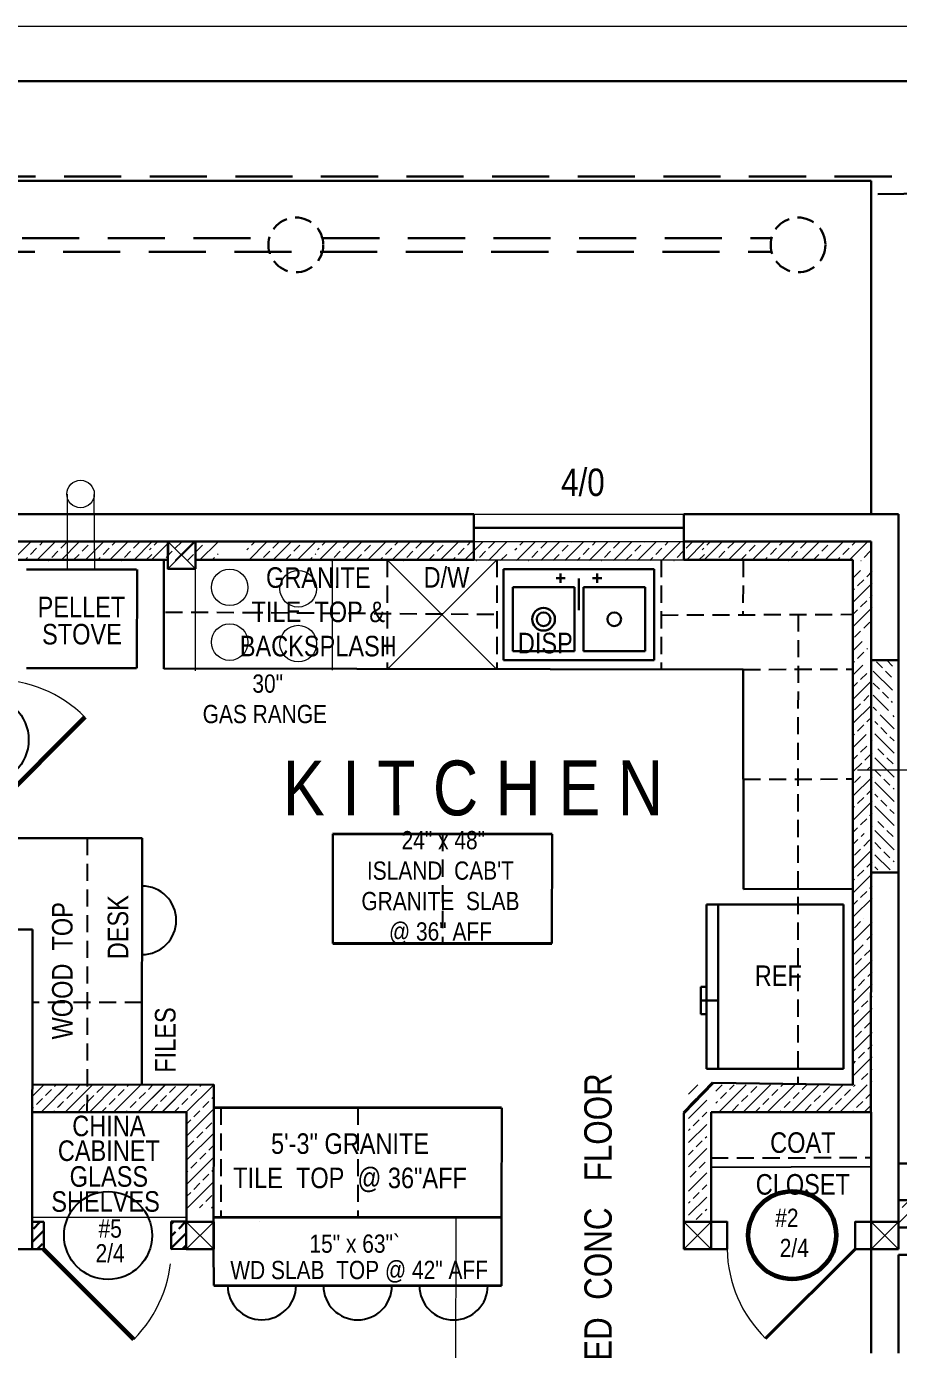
# Model space of a CAD drawing. Header units: inches. Extents: x 3832 to 8152, y 959 to 2015.
# Drawn here: x 7572.6 to 7763.6, y 1483.9 to 1773.8 of the extents above; entities that cross this region are included whole.
import ezdxf

# ---------------------------------------------------------------- set-up
doc = ezdxf.new("R2010")
doc.units = ezdxf.units.IN
doc.header["$MEASUREMENT"] = 0
doc.linetypes.add('CENTER', pattern=[2, 1.25, -0.25, 0.25, -0.25])
doc.linetypes.add('HIDDEN', pattern=[0.375, 0.25, -0.125])
for name, color, linetype, lineweight in [('APPLIANCES', 7, 'Continuous', 20), ('BUILT-INS', 36, 'Continuous', 25), ('CABINETS', 36, 'HIDDEN', 25), ('COUNTERTOPS', 7, 'Continuous', 30), ('DOORS', 7, 'Continuous', 60), ('FLOORING', 7, 'Continuous', 20), ('FURNITURE', 36, 'Continuous', 25), ('PLUMBING', 3, 'Continuous', 20), ('ROOF', 7, 'HIDDEN', 30), ('STAIRS', 7, 'Continuous', 20), ('WALL FRAMING', 9, 'CENTER', 30), ('WALLS', 7, 'Continuous', 30), ('WINDOWS', 5, 'Continuous', 30)]:
    doc.layers.add(name, color=color, linetype=linetype, lineweight=lineweight)
for name, color, linetype in [('TEXT', 7, 'Continuous'), ('TEXT80', 9, 'Continuous'), ('TITLE BLOCK', 7, 'Continuous')]:
    doc.layers.add(name, color=color, linetype=linetype)
doc.styles.add('ARCHENT', font='technical.ttf', dxfattribs={"height": 6})
pattern_1 = [(45, (2723.5756, 93.7525), (-2.6516504, 2.6516504), []), (45, (2726.2272, 93.7525), (-2.6516504, 2.6516504), [1.875, -0.9375])]

msp = doc.modelspace()

# ---------------------------------------------------------------- hatches: boundary and pattern name
at = {"layer": 'DOORS', "linetype": 'Continuous', "lineweight": 9, "ltscale": 25}
h = msp.add_hatch(dxfattribs=at)
h.set_pattern_fill('ANSI33', color=6, scale=15, style=0)
h.set_pattern_definition([(45, (2623.5272, 396.599), (-2.6516504, 2.6516504), []), (45, (2626.179, 396.599), (-2.6516504, 2.6516504), [1.875, -0.9375])])
h.paths.add_polyline_path([(7600.54, 1659.76), (7558.54, 1659.76), (7558.54, 1656.76), (7600.54, 1656.76)])
h.paths.add_polyline_path([(7600.54, 1660.91), (7558.54, 1660.91), (7558.54, 1659.76), (7600.54, 1659.76)])
h = msp.add_hatch(dxfattribs=at)
h.set_pattern_fill('ANSI33', color=6, scale=15, style=0)
h.set_pattern_definition([(45, (2664.496, 396.599), (-2.6516504, 2.6516504), []), (45, (2667.1475, 396.599), (-2.6516504, 2.6516504), [1.875, -0.9375])])
h.paths.add_polyline_path([(7614.59, 1659.76), (7614.59, 1660.91), (7599.51, 1660.91), (7599.51, 1659.76)])
h.paths.add_polyline_path([(7614.59, 1656.76), (7614.59, 1659.76), (7599.51, 1659.76), (7599.51, 1656.76)])
h = msp.add_hatch(dxfattribs=at)
h.set_pattern_fill('ANSI33', color=6, scale=15, style=0)
h.set_pattern_definition([(45, (2685.843, 396.599), (-2.6516504, 2.6516504), []), (45, (2688.4945, 396.599), (-2.6516504, 2.6516504), [1.875, -0.9375])])
h.paths.add_polyline_path([(7635.94, 1659.76), (7635.94, 1660.91), (7620.86, 1660.91), (7620.86, 1659.76)])
h.paths.add_polyline_path([(7635.94, 1656.76), (7635.94, 1659.76), (7620.86, 1659.76), (7620.86, 1656.76)])
h = msp.add_hatch(dxfattribs=at)
h.set_pattern_fill('ANSI33', color=6, scale=15, style=0)
h.set_pattern_definition([(45, (2701.2858, 396.599), (-2.6516504, 2.6516504), []), (45, (2703.9374, 396.599), (-2.6516504, 2.6516504), [1.875, -0.9375])])
h.paths.add_polyline_path([(7678.3, 1659.76), (7636.3, 1659.76), (7636.3, 1656.76), (7678.3, 1656.76)])
h.paths.add_polyline_path([(7678.3, 1660.91), (7636.3, 1660.91), (7636.3, 1659.76), (7678.3, 1659.76)])
h = msp.add_hatch(dxfattribs=at)
h.set_pattern_fill('ANSI33', color=6, scale=15, style=0)
h.set_pattern_definition([(45, (2744.5754, 396.599), (-2.6516504, 2.6516504), []), (45, (2747.227, 396.599), (-2.6516504, 2.6516504), [1.875, -0.9375])])
h.paths.add_polyline_path([(7721.59, 1659.76), (7679.59, 1659.76), (7679.59, 1656.76), (7721.59, 1656.76)])
h.paths.add_polyline_path([(7721.59, 1660.91), (7679.59, 1660.91), (7679.59, 1659.76), (7721.59, 1659.76)])
h = msp.add_hatch(dxfattribs=at)
h.set_pattern_fill('ANSI33', color=6, scale=15, style=0)
h.set_pattern_definition([(45, (2785.544, 396.599), (-2.6516504, 2.6516504), []), (45, (2788.1957, 396.599), (-2.6516504, 2.6516504), [1.875, -0.9375])])
h.paths.add_polyline_path([(7757.59, 1656.76), (7757.59, 1659.76), (7720.56, 1659.76), (7720.56, 1656.76)])
h.paths.add_polyline_path([(7757.59, 1659.76), (7757.59, 1660.91), (7720.56, 1660.91), (7720.56, 1659.76)])
h = msp.add_hatch(dxfattribs=at)
h.set_pattern_fill('ANSI33', color=6, scale=15, style=0)
h.set_pattern_definition([(45, (2999.56, 91.4084), (-2.6516504, 2.6516504), []), (45, (3002.212, 91.4084), (-2.6516504, 2.6516504), [1.875, -0.9375])])
h.paths.add_polyline_path([(7757.58, 1636.56), (7757.58, 1637.35, -0.407485), (7755.62, 1639.35), (7753.83, 1639.35), (7753.83, 1618.65), (7755.77, 1618.65, -0.299331), (7757.58, 1619.9), (7757.58, 1621.92, -0.387451), (7757.12, 1622.42, -0.387451), (7757.58, 1622.92), (7757.58, 1627.08, -0.400785), (7756.62, 1628.07, -0.400785), (7757.58, 1629.07), (7757.58, 1632.57, -0.407485), (7755.62, 1634.57, -0.407485)])
h.paths.add_polyline_path([(7755.62, 1617.9, -0.096396), (7755.77, 1618.65), (7753.83, 1618.65), (7753.83, 1617.15), (7755.77, 1617.15, -0.096396)])
h.paths.add_polyline_path([(7757.58, 1615.9, -0.299331), (7755.77, 1617.15), (7753.83, 1617.15), (7753.83, 1614.57), (7757.58, 1614.57)])
h.paths.add_polyline_path([(7757.58, 1618.65), (7755.77, 1618.65, 0.096396), (7755.62, 1617.9, 0.096396), (7755.77, 1617.15), (7757.58, 1617.15)])
h.paths.add_polyline_path([(7757.58, 1607.36), (7753.83, 1607.36), (7753.83, 1587.36), (7757.58, 1588.51), (7757.58, 1597.3, -0.776153), (7755.7, 1597.78, -0.776153), (7757.58, 1598.26)])
h.paths.add_polyline_path([(7755.63, 1599.62, -1), (7754.63, 1599.62, -1)], flags=16)
h.paths.add_polyline_path([(7755.63, 1595.89, -1), (7754.63, 1595.89, -1)], flags=16)
h.paths.add_polyline_path([(7757.58, 1588.51), (7753.83, 1587.36), (7753.83, 1573.57), (7757.58, 1573.57), (7757.58, 1577.57, -0.411157), (7755.6, 1579.57, -0.411157), (7757.58, 1581.57)])
h.paths.add_polyline_path([(7757.57, 1614.57), (7753.83, 1614.57), (7753.83, 1607.36), (7757.57, 1607.36)])
h.paths.add_polyline_path([(7754.7, 1611.07, -1), (7756.7, 1611.07, -1)], flags=16)
h.paths.add_polyline_path([(7756.2, 1609.17, -1), (7755.2, 1609.17, -1)], flags=16)
h.paths.add_polyline_path([(7755.2, 1612.9, -1), (7756.2, 1612.9, -1)], flags=16)
edge = h.paths.add_edge_path()
edge.add_line((7757.83, 1641.34), (7757.83, 1654.56))
edge.add_line((7757.83, 1654.56), (7753.83, 1654.56))
edge.add_line((7753.83, 1654.56), (7753.83, 1639.35))
edge.add_line((7753.83, 1639.35), (7755.62, 1639.35))
edge.add_arc((7757.62, 1639.35), 2, 84.1006, 180, ccw=False)
edge = h.paths.add_edge_path()
edge.add_line((7757.82, 1581.55), (7757.83, 1586.07))
edge.add_line((7757.83, 1586.07), (7757.83, 1615.91))
edge.add_arc((7757.62, 1617.9), 2, 268.6807, 275.8994, ccw=False)
edge.add_line((7757.58, 1615.9), (7757.58, 1598.26))
edge.add_arc((7756.7, 1597.78), 1, -28.7322, 28.7322, ccw=False)
edge.add_line((7757.58, 1597.3), (7757.58, 1581.57))
edge.add_arc((7757.6, 1579.57), 2, 83.5218, 90.5986, ccw=False)
h.paths.add_polyline_path([(7757.83, 1617.15), (7757.83, 1618.65), (7757.58, 1618.65), (7757.58, 1617.15)])
edge = h.paths.add_edge_path()
edge.add_line((7757.81, 1573.57), (7757.82, 1577.58))
edge.add_arc((7757.6, 1579.57), 2, 269.4014, 276.3496, ccw=False)
edge.add_line((7757.58, 1577.57), (7757.58, 1573.57))
edge.add_line((7757.58, 1573.57), (7757.81, 1573.57))
h = msp.add_hatch(dxfattribs=at)
h.set_pattern_fill('ANSI33', color=6, scale=15, angle=90, style=0)
h.set_pattern_definition([(135, (9024.2313, -3314.0912), (-2.6516504, -2.6516504), []), (135, (9024.2313, -3311.4396), (-2.6516504, -2.6516504), [1.875, -0.9375])])
h.paths.add_polyline_path([(7761.07, 1634.91), (7758.07, 1634.91), (7758.07, 1623.93), (7761.07, 1623.93)])
h.paths.add_polyline_path([(7762.29, 1634.91), (7761.07, 1634.91), (7761.07, 1623.93), (7762.28, 1623.93)])
h = msp.add_hatch(dxfattribs=at)
h.set_pattern_fill('ANSI33', color=6, scale=15, angle=90, style=0)
h.set_pattern_definition([(135, (9024.569, -3349.033), (-2.6516504, -2.6516504), []), (135, (9024.569, -3346.3814), (-2.6516504, -2.6516504), [1.875, -0.9375])])
h.paths.add_polyline_path([(7758.41, 1588.98), (7761.41, 1588.98), (7761.41, 1622.98), (7758.41, 1622.98)])
h.paths.add_polyline_path([(7762.61, 1588.98), (7762.67, 1622.98), (7761.41, 1622.98), (7761.41, 1588.98)])
h = msp.add_hatch(dxfattribs=at)
h.set_pattern_fill('ANSI33', color=6, scale=15, style=0)
h.set_pattern_definition([(45, (2759.7957, 124.4503), (-2.6516504, 2.6516504), []), (45, (2762.4473, 124.4503), (-2.6516504, 2.6516504), [1.875, -0.9375])])
h.paths.add_polyline_path([(7757.81, 1572.61), (7753.81, 1572.61), (7753.81, 1542.61), (7757.81, 1542.61)])
h = msp.add_hatch(dxfattribs=at)
h.set_pattern_fill('ANSI33', color=6, scale=15, style=0)
h.set_pattern_definition(pattern_1)
h.paths.add_polyline_path([(7605.18, 1541.95), (7579.59, 1541.96), (7579.59, 1535.95), (7605.18, 1535.91)])
h.paths.add_polyline_path([(7579.59, 1541.96), (7577.59, 1541.96), (7577.59, 1535.95), (7579.59, 1535.95)])
h.paths.add_polyline_path([(7577.59, 1541.96), (7573.87, 1541.96), (7573.86, 1535.96), (7577.59, 1535.95)])
h = msp.add_hatch(dxfattribs=at)
h.set_pattern_fill('ANSI33', color=6, scale=15, style=0)
h.set_pattern_definition(pattern_1)
h.paths.add_polyline_path([(7613.64, 1535.9), (7607.65, 1535.91), (7607.65, 1514.97), (7613.61, 1514.96)])
h.paths.add_polyline_path([(7613.65, 1541.95), (7579.59, 1541.96), (7579.59, 1535.95), (7607.65, 1535.91), (7613.64, 1535.9)])
h = msp.add_hatch(dxfattribs=at)
h.set_pattern_fill('ANSI33', color=6, scale=15, style=0)
h.set_pattern_definition(pattern_1)
h.paths.add_polyline_path([(7721.59, 1541.91), (7717.59, 1541.91), (7717.59, 1511.91), (7721.59, 1511.91)])
h = msp.add_hatch(dxfattribs=at)
h.set_pattern_fill('ANSI33', color=6, scale=15, style=0)
h.set_pattern_definition(pattern_1)
h.paths.add_polyline_path([(7757.54, 1541.9), (7723.59, 1541.91), (7723.59, 1535.91), (7757.53, 1535.91)])
h = msp.add_hatch(dxfattribs=at)
h.set_pattern_fill('ANSI33', color=6, scale=15, style=0)
h.set_pattern_definition(pattern_1)
h.paths.add_polyline_path([(7787.59, 1516.66), (7763.59, 1516.66), (7763.59, 1510.66), (7780.59, 1510.66), (7787.59, 1510.66)])
h.paths.add_polyline_path([(7836.59, 1516.66), (7787.59, 1516.66), (7787.59, 1510.66), (7804.59, 1510.66), (7830.59, 1510.66), (7830.59, 1484.85), (7836.59, 1484.85)])
at = {"layer": 'WALLS', "ltscale": 25}
h = msp.add_hatch(dxfattribs=at)
h.set_pattern_fill('ANSI33', color=6, scale=15, style=0)
h.set_pattern_definition(pattern_1)
h.paths.add_polyline_path([(7576.37, 1511.91), (7573.85, 1511.91), (7573.84, 1505.91), (7576.37, 1505.91)])
h.paths.add_polyline_path([(7607.6, 1511.91), (7604.3, 1511.91), (7604.3, 1505.95), (7607.6, 1505.96)])

# ---------------------------------------------------------------- linework, layer by layer
at = {"layer": 'APPLIANCES', "color": 6, "linetype": 'Continuous', "lineweight": 20, "ltscale": 25}
for p, q in [((7581.58, 1654.84), (7581.57, 1671.3)), ((7587.58, 1654.84), (7587.4, 1671.22)), ((7609.58, 1632.59), (7609.58, 1656.57)), ((7639.6, 1632.77), (7639.6, 1656.75))]:
    msp.add_line(p, q, dxfattribs=at)
at = {"layer": 'APPLIANCES', "color": 9, "lineweight": 30, "ltscale": 15}
msp.add_line((7603.6, 1660.91), (7603.58, 1654.91), dxfattribs=at)
at = {"layer": 'APPLIANCES', "color": 6, "ltscale": 15}
for centre, radius in [((7584.45, 1671.34), 3), ((7617.1, 1650.89), 4), ((7632.11, 1650.58), 4), ((7617.1, 1638.89), 4), ((7632.11, 1638.58), 4)]:
    msp.add_circle(centre, radius, dxfattribs=at)
at = {"layer": 'BUILT-INS', "color": 6, "linetype": 'HIDDEN', "ltscale": 15}
msp.add_line((7722.56, 1525.91), (7757.59, 1525.99), dxfattribs=at)
at = {"layer": 'BUILT-INS', "ltscale": 15}
msp.add_line((7722.56, 1523.91), (7757.59, 1523.99), dxfattribs=at)
at = {"layer": 'BUILT-INS', "color": 6, "ltscale": 15}
msp.add_line((7722.56, 1523.91), (7757.59, 1523.99), dxfattribs=at)
at = {"layer": 'CABINETS', "color": 6, "ltscale": 15}
for p, q in [((7651.59, 1656.91), (7651.59, 1632.91)), ((7675.59, 1656.91), (7675.59, 1632.91)), ((7711.59, 1656.91), (7711.59, 1632.91)), ((7729.59, 1656.91), (7729.48, 1644.79)), ((7603.01, 1645.47), (7620.59, 1645.4)), ((7620.59, 1645.4), (7675.59, 1644.99)), ((7711.59, 1644.83), (7753.59, 1644.99)), ((7741.59, 1644.95), (7741.51, 1541.9)), ((7729.59, 1632.91), (7753.59, 1633)), ((7729.6, 1608.84), (7753.6, 1608.93)), ((7585.91, 1595.96), (7585.85, 1536.08)), ((7663.68, 1596.87), (7663.69, 1572.87)), ((7615.17, 1536.9), (7615.17, 1512.91)), ((7645.17, 1536.9), (7645.17, 1512.92))]:
    msp.add_line(p, q, dxfattribs=at)
at = {"layer": 'CABINETS', "color": 6, "linetype": 'HIDDEN', "ltscale": 15}
msp.add_line((7597.89, 1559.96), (7573.89, 1559.96), dxfattribs=at)
at = {"layer": 'CABINETS', "color": 6, "linetype": 'Continuous', "lineweight": 20, "ltscale": 25}
msp.add_line((7573.9, 1512.91), (7607.65, 1512.91), dxfattribs=at)
at = {"layer": 'COUNTERTOPS', "color": 6, "ltscale": 15}
for p, q in [((7602.69, 1657.07), (7602.69, 1633.07)), ((7572.6, 1654.77), (7596.7, 1654.78)), ((7596.85, 1654.79), (7596.73, 1633.16)), ((7572.6, 1633.16), (7596.71, 1633.18)), ((7602.7, 1633.09), (7729.59, 1632.91)), ((7729.59, 1632.91), (7729.61, 1584.77)), ((7597.91, 1595.96), (7565.6, 1595.96)), ((7729.61, 1584.78), (7753.59, 1584.87)), ((7721.54, 1545.39), (7721.55, 1581.39)), ((7751.55, 1581.39), (7721.55, 1581.39)), ((7724.1, 1545.39), (7724.11, 1581.39)), ((7751.54, 1545.39), (7751.55, 1581.39)), ((7720.26, 1557.39), (7720.26, 1563.39)), ((7721.54, 1563.39), (7720.26, 1563.39)), ((7721.54, 1563.39), (7720.26, 1563.39)), ((7721.54, 1560.39), (7720.26, 1560.39)), ((7724.1, 1560.39), (7721.54, 1560.39)), ((7721.54, 1557.39), (7720.26, 1557.39)), ((7751.54, 1545.39), (7721.54, 1545.39))]:
    msp.add_line(p, q, dxfattribs=at)
at = {"layer": 'COUNTERTOPS', "color": 6, "linetype": 'Continuous', "ltscale": 25}
msp.add_line((7597.91, 1595.96), (7597.89, 1541.95), dxfattribs=at)
at = {"layer": 'COUNTERTOPS', "color": 6, "linetype": 'Continuous', "lineweight": 40, "ltscale": 25}
for p, q in [((7687.72, 1596.84), (7639.72, 1596.91)), ((7687.69, 1572.84), (7639.69, 1572.91)), ((7676.64, 1536.85), (7613.7, 1536.96)), ((7676.66, 1512.87), (7613.66, 1512.96)), ((7676.64, 1497.9), (7613.64, 1497.96))]:
    msp.add_line(p, q, dxfattribs=at)
at = {"layer": 'DOORS', "color": 6, "ltscale": 15}
for p, q in [((7585.38, 1622.48), (7565.59, 1602.68)), ((7596.1, 1486.16), (7576.37, 1505.85))]:
    msp.add_line(p, q, dxfattribs=at)
at = {"layer": 'DOORS', "color": 6, "lineweight": 40, "ltscale": 15}
msp.add_line((7754.06, 1505.91), (7734.46, 1486.37), dxfattribs=at)
at = {"layer": 'DOORS', "color": 6, "linetype": 'Continuous', "ltscale": 15}
msp.add_circle((7740.31, 1508.97), 9.63, dxfattribs=at)
at = {"layer": 'DOORS', "color": 6, "lineweight": 5, "ltscale": 15}
for centre, radius, start, end in [((7565.59, 1602.68), 28, 45.0288, 90), ((7754, 1506.36), 27.94, 180.9233, 225.6604)]:
    msp.add_arc(centre, radius, start, end, dxfattribs=at)
at = {"layer": 'FLOORING', "color": 6, "linetype": 'Continuous', "lineweight": 20, "ltscale": 25}
msp.add_line((7666.58, 1453.91), (7666.67, 1512.88), dxfattribs=at)
at = {"layer": 'FURNITURE', "color": 46, "ltscale": 15}
msp.add_arc((7597.9, 1577.96), 7.5, 269.9192, 89.9192, dxfattribs=at)
at = {"layer": 'FURNITURE', "ltscale": 15}
for centre in [(7624.14, 1497.95), (7645.14, 1497.93), (7666.14, 1497.91)]:
    msp.add_arc(centre, 7.5, 179.9192, 359.9192, dxfattribs=at)
at = {"layer": 'PLUMBING', "color": 6, "lineweight": 30, "ltscale": 15}
for p, q in [((7677.09, 1654.91), (7677.09, 1634.91)), ((7677.09, 1654.91), (7710.09, 1654.91)), ((7690.59, 1652.91), (7688.59, 1652.91)), ((7689.59, 1651.91), (7689.59, 1653.91)), ((7693.59, 1652.86), (7693.59, 1645.86)), ((7696.59, 1652.91), (7698.59, 1652.91)), ((7697.59, 1651.91), (7697.59, 1653.91)), ((7710.09, 1654.91), (7710.09, 1634.91)), ((7679.09, 1650.91), (7679.09, 1636.91)), ((7679.09, 1650.91), (7692.59, 1650.91)), ((7692.59, 1650.91), (7692.59, 1636.91)), ((7694.59, 1650.91), (7708.09, 1650.91)), ((7694.59, 1650.91), (7694.59, 1636.91)), ((7708.09, 1650.91), (7708.09, 1636.91)), ((7677.09, 1634.91), (7710.09, 1634.91)), ((7679.09, 1636.91), (7692.59, 1636.91)), ((7694.59, 1636.91), (7708.09, 1636.91))]:
    msp.add_line(p, q, dxfattribs=at)
for centre, radius in [((7685.84, 1643.91), 2.5), ((7685.84, 1643.91), 1.5), ((7685.84, 1643.91), 1.5), ((7701.34, 1643.91), 1.5)]:
    msp.add_circle(centre, radius, dxfattribs=at)
at = {"layer": 'ROOF', "linetype": 'Continuous', "ltscale": 50}
for p, q in [((7215.55, 1739.91), (7757.59, 1739.91)), ((7757.59, 1739.91), (7757.59, 1666.91))]:
    msp.add_line(p, q, dxfattribs=at)
at = {"layer": 'ROOF', "linetype": 'HIDDEN', "ltscale": 50}
for p, q in [((7224.59, 1740.91), (7787.59, 1740.91)), ((7515.4, 1727.41), (7625.78, 1727.41)), ((7637.4, 1727.41), (7735.78, 1727.41)), ((7224.4, 1724.41), (7735.78, 1724.41))]:
    msp.add_line(p, q, dxfattribs=at)
at = {"layer": 'ROOF', "ltscale": 50}
msp.add_line((7845.82, 1524.85), (7763.59, 1524.66), dxfattribs=at)
at = {"layer": 'ROOF', "ltscale": 15}
for centre in [(7631.59, 1725.91), (7741.59, 1725.91)]:
    msp.add_circle(centre, 6, dxfattribs=at)
at = {"layer": 'STAIRS', "linetype": 'Continuous', "lineweight": 30, "ltscale": 15}
for p, q in [((7716.59, 1508.46), (7716.59, 1505.96)), ((7722.59, 1508.45), (7722.59, 1505.95)), ((7757.59, 1508.46), (7757.59, 1505.96))]:
    msp.add_line(p, q, dxfattribs=at)
at = {"layer": 'TEXT', "color": 6, "linetype": 'Continuous', "ltscale": 15}
for centre in [(7563.43, 1617.49), (7590.46, 1508.91)]:
    msp.add_circle(centre, 9.63, dxfattribs=at)
at = {"layer": 'TITLE BLOCK', "color": 7, "linetype": 'Continuous', "lineweight": 0, "ltscale": 0.5}
msp.add_line((7938.58, 1773.76), (7122.59, 1773.76), dxfattribs=at)
at = {"layer": 'TITLE BLOCK', "color": 7, "linetype": 'Continuous', "lineweight": 30, "ltscale": 0.5}
msp.add_line((7926.58, 1761.76), (7146.59, 1761.76), dxfattribs=at)
at = {"layer": 'WALL FRAMING', "color": 7, "ltscale": 15}
msp.add_line((7609.58, 1660.92), (7603.58, 1660.92), dxfattribs=at)
at = {"layer": 'WALL FRAMING', "color": 6, "linetype": 'Continuous', "lineweight": 9, "ltscale": 150}
for p, q in [((7651.59, 1632.91), (7675.59, 1656.91)), ((7651.59, 1656.91), (7675.59, 1632.91))]:
    msp.add_line(p, q, dxfattribs=at)
at = {"layer": 'WALL FRAMING', "color": 9, "ltscale": 15}
msp.add_line((7757.59, 1588.41), (7763.59, 1588.41), dxfattribs=at)
at = {"layer": 'WALL FRAMING', "color": 6, "ltscale": 15}
for p, q in [((7613.6, 1511.91), (7607.6, 1511.91)), ((7613.6, 1505.91), (7613.6, 1511.91)), ((7613.6, 1505.91), (7607.6, 1505.91))]:
    msp.add_line(p, q, dxfattribs=at)
at = {"layer": 'WALL FRAMING', "color": 6, "linetype": 'Continuous', "lineweight": 9, "ltscale": 15}
for p, q in [((7607.6, 1511.91), (7613.6, 1505.91)), ((7607.6, 1505.91), (7613.6, 1511.91))]:
    msp.add_line(p, q, dxfattribs=at)
at = {"layer": 'WALL FRAMING', "color": 6, "linetype": 'Continuous', "lineweight": 30, "ltscale": 15}
msp.add_line((7607.6, 1505.91), (7607.6, 1511.91), dxfattribs=at)
at = {"layer": 'WALL FRAMING', "color": 3, "linetype": 'HIDDEN', "lineweight": 40, "ltscale": 25}
msp.add_line((7623.72, 1511.91), (7623.72, 1511.91), dxfattribs=at)
at = {"layer": 'WALL FRAMING', "ltscale": 15}
for p, q in [((7716.59, 1511.91), (7716.59, 1505.91)), ((7716.59, 1505.91), (7716.59, 1511.91)), ((7757.59, 1511.91), (7757.59, 1505.91)), ((7757.59, 1505.91), (7757.59, 1511.91))]:
    msp.add_line(p, q, dxfattribs=at)
at = {"layer": 'WALL FRAMING', "color": 1, "linetype": 'Continuous', "lineweight": 9, "ltscale": 15}
for p, q in [((7716.59, 1511.91), (7722.59, 1505.91)), ((7716.59, 1505.91), (7722.59, 1511.91)), ((7757.59, 1511.91), (7763.59, 1505.91)), ((7757.59, 1505.91), (7763.59, 1511.91))]:
    msp.add_line(p, q, dxfattribs=at)
at = {"layer": 'WALL FRAMING', "color": 1, "ltscale": 15}
for p, q in [((7716.59, 1505.91), (7716.59, 1511.91)), ((7722.59, 1511.91), (7716.59, 1511.91)), ((7722.59, 1505.91), (7722.59, 1511.91)), ((7757.59, 1505.91), (7757.59, 1511.91)), ((7763.59, 1511.91), (7757.59, 1511.91)), ((7763.59, 1505.91), (7763.59, 1511.91)), ((7722.59, 1505.91), (7716.59, 1505.91)), ((7763.59, 1505.91), (7757.59, 1505.91))]:
    msp.add_line(p, q, dxfattribs=at)
at = {"layer": 'WALL FRAMING', "color": 6, "lineweight": 5, "ltscale": 15}
msp.add_arc((7576.3, 1505.96), 28, 315, 0, dxfattribs=at)
at = {"layer": 'WALLS', "ltscale": 15}
for p, q in [((7827.93, 1737.68), (7759.08, 1737.05)), ((7555.09, 1666.91), (7670.59, 1666.91)), ((7670.59, 1666.91), (7670.59, 1656.91)), ((7716.59, 1666.91), (7763.59, 1666.91)), ((7763.59, 1666.91), (7763.59, 1634.91)), ((7567.84, 1660.91), (7670.59, 1660.91)), ((7603.58, 1654.92), (7603.58, 1660.92)), ((7609.58, 1654.92), (7609.58, 1660.92)), ((7716.59, 1660.91), (7757.59, 1660.91)), ((7757.59, 1660.91), (7757.59, 1634.91)), ((7609.58, 1654.92), (7603.58, 1654.92)), ((7757.59, 1634.91), (7757.59, 1588.41)), ((7757.59, 1634.91), (7763.59, 1634.91)), ((7763.59, 1634.91), (7763.59, 1588.41)), ((7757.59, 1588.41), (7757.53, 1535.91)), ((7757.59, 1588.41), (7763.59, 1588.41)), ((7763.59, 1588.41), (7763.59, 1510.66)), ((7757.59, 1535.91), (7757.59, 1511.91)), ((7780.59, 1510.66), (7763.59, 1510.66)), ((7757.59, 1505.91), (7757.59, 1483.16)), ((7780.59, 1504.66), (7763.59, 1504.66)), ((7763.59, 1504.66), (7763.59, 1483.16))]:
    msp.add_line(p, q, dxfattribs=at)
at = {"layer": 'WALLS', "lineweight": 20, "ltscale": 15}
for p, q in [((7670.59, 1666.91), (7716.59, 1666.91)), ((7670.59, 1660.91), (7716.59, 1660.91))]:
    msp.add_line(p, q, dxfattribs=at)
at = {"layer": 'WALLS', "color": 7, "ltscale": 15}
for p, q in [((7716.59, 1666.91), (7716.59, 1656.91)), ((7477.84, 1575.91), (7573.89, 1575.91)), ((7573.84, 1505.91), (7573.89, 1575.91)), ((7573.84, 1505.91), (7559.59, 1505.91))]:
    msp.add_line(p, q, dxfattribs=at)
at = {"layer": 'WALLS', "color": 7, "linetype": 'Continuous', "lineweight": 9, "ltscale": 15}
for p, q in [((7603.58, 1660.92), (7609.58, 1654.92)), ((7603.58, 1654.92), (7609.58, 1660.92))]:
    msp.add_line(p, q, dxfattribs=at)
at = {"layer": 'WALLS', "color": 6, "ltscale": 15}
for p, q in [((7565.59, 1656.89), (7603.58, 1656.89)), ((7609.58, 1656.9), (7670.59, 1656.91)), ((7716.59, 1656.91), (7753.59, 1656.91)), ((7753.59, 1656.91), (7753.59, 1541.9)), ((7613.65, 1541.95), (7573.89, 1541.96)), ((7613.65, 1541.96), (7613.59, 1505.91)), ((7753.59, 1541.9), (7722.89, 1542.32)), ((7607.65, 1535.91), (7573.89, 1535.96)), ((7607.65, 1535.91), (7607.65, 1511.91)), ((7716.57, 1535.77), (7716.59, 1505.91)), ((7722.59, 1535.91), (7722.53, 1511.91)), ((7757.53, 1535.91), (7722.59, 1535.91)), ((7780.59, 1516.66), (7763.59, 1516.66)), ((7576.37, 1511.91), (7573.84, 1511.91)), ((7576.37, 1505.84), (7576.37, 1511.91)), ((7607.6, 1511.96), (7604.3, 1511.95)), ((7604.3, 1505.95), (7604.3, 1511.95)), ((7726.06, 1511.91), (7722.53, 1511.89)), ((7757.59, 1511.91), (7754.06, 1511.91)), ((7576.37, 1505.91), (7573.84, 1505.91)), ((7607.6, 1505.96), (7604.3, 1505.95)), ((7726.06, 1505.91), (7716.59, 1505.91)), ((7757.59, 1505.91), (7754.06, 1505.91))]:
    msp.add_line(p, q, dxfattribs=at)
at = {"layer": 'WALLS', "color": 6, "lineweight": 20, "ltscale": 15}
msp.add_line((7670.59, 1656.91), (7716.59, 1656.91), dxfattribs=at)
at = {"layer": 'WALLS', "color": 9, "lineweight": 9, "ltscale": 15}
msp.add_line((7754.59, 1610.91), (7766.59, 1610.91), dxfattribs=at)
at = {"layer": 'WALLS', "color": 6, "linetype": 'Continuous', "lineweight": 30, "ltscale": 15}
for p, q in [((7639.72, 1596.91), (7639.69, 1572.91)), ((7687.72, 1596.84), (7687.69, 1572.84)), ((7676.7, 1536.9), (7676.66, 1512.95)), ((7676.62, 1517.95), (7676.64, 1497.9)), ((7613.6, 1511.91), (7613.6, 1505.91)), ((7613.59, 1505.91), (7613.64, 1497.96))]:
    msp.add_line(p, q, dxfattribs=at)
at = {"layer": 'WALLS', "color": 6, "lineweight": 40, "ltscale": 15}
msp.add_line((7722.91, 1542.33), (7716.57, 1535.77), dxfattribs=at)
at = {"layer": 'WALLS', "color": 6, "ltscale": 25}
for p, q in [((7726.06, 1511.96), (7726.06, 1505.91)), ((7754.06, 1511.96), (7754.06, 1505.91))]:
    msp.add_line(p, q, dxfattribs=at)
at = {"layer": 'WALLS', "color": 7, "lineweight": 40, "ltscale": 15}
msp.add_line((7757.59, 1511.91), (7757.59, 1511.91), dxfattribs=at)
at = {"layer": 'WINDOWS', "color": 5, "ltscale": 15}
msp.add_line((7670.59, 1663.91), (7716.59, 1663.91), dxfattribs=at)

# ---------------------------------------------------------------- texts
at = {"layer": 'DOORS', "color": 6, "linetype": 'Continuous', "lineweight": 40, "insert": (7739.14, 1512.78), "char_height": 4, "width": 360.0625, "attachment_point": 5, "rotation": 0.0328, "style": 'ARCHENT'}
msp.add_mtext('#2', dxfattribs=at)
at = {"layer": 'DOORS', "color": 6, "insert": (7740.76, 1506.15), "char_height": 4, "width": 360.0625, "attachment_point": 5, "rotation": 0.0328, "style": 'ARCHENT'}
msp.add_mtext('2/4', dxfattribs=at)
at = {"layer": 'TEXT80', "color": 9, "insert": (7694.46, 1673.86), "char_height": 6, "width": 360.0625, "attachment_point": 5, "rotation": 0.0328, "style": 'ARCHENT'}
msp.add_mtext('{\\C7;4/0}', dxfattribs=at)
at = {"layer": 'TEXT80', "attachment_point": 5, "style": 'ARCHENT'}
for s, insert, char_height, width, rotation in [('{\\C6;GRANITE\\C7;\\P\\C6;TILE  TOP &\\C7;\\P\\C6;BACKSPLASH}', (7636.51, 1645.5), 4.5, 270.0469, 359.9672), ('{\\C6;D/W}', (7664.59, 1653.06), 4.5, 270.0469, 0.0328), ('{\\C7;K I T C H E N}', (7670.38, 1606.87), 12, 360.0625, 0.0328), ('{\\C6;DESK}', (7592.66, 1576.45), 4.5, 270.0469, 90.0328), ('{\\C6;WOOD  TOP}', (7580.47, 1566.9), 4.5, 270.0469, 90.0328), ('{\\C6;FILES}', (7603.02, 1551.73), 4.5, 270.0469, 90.0328), ('{\\C6;STAMPED  CONC   FLOOR}', (7697.83, 1501.11), 6, 360.0625, 90.0328), ('{\\C7;CHINA}', (7590.64, 1532.88), 4.5, 270.0469, 0.0328), ('{\\C6;5\'-3" GRANITE\\C7;\\P\\C6;TILE  TOP  @ 36"AFF}', (7643.46, 1524.83), 4.5, 270.0469, 359.9672), ('{\\C7;COAT}', (7742.63, 1529.23), 4.5, 270.0469, 0.0328), ('{\\C7;CABINET}', (7590.64, 1527.46), 4.5, 270.0469, 0.0328), ('{\\C6;GLASS\\C7; }', (7590.64, 1521.81), 4.5, 270.0469, 0.0328), ('{\\C7;CLOSET}', (7742.63, 1520.08), 4.5, 270.0469, 0.0328), ('{\\C6;SHELVES\\C7; }', (7589.92, 1516.33), 4.5, 270.0469, 0.0328), ('{\\C6;2/4}', (7590.91, 1504.99), 4, 360.0625, 0.0328)]:
    msp.add_mtext(s, dxfattribs=dict(at, insert=insert, char_height=char_height, width=width, rotation=rotation))
at = {"layer": 'TEXT80', "color": 6, "attachment_point": 5, "style": 'ARCHENT'}
for s, insert, char_height, width, rotation in [('PELLET', (7584.63, 1646.6), 4.5, 270.0469, 0.0328), ('STOVE', (7584.75, 1640.61), 4.5, 270.0469, 0.0328), ('DISP', (7686.23, 1638.66), 4.5, 270.0469, 0.0328), ('{\\C7; }30" {\\C7;\\P}GAS RANGE', (7624.8, 1626.45), 4, 360.0625, 0.0328), ('{\\C7; }24" x 48"{\\C7;\\P}ISLAND  CAB\'T{\\C7;\\P}GRANITE  SLAB{\\C7; \\P}@ 36" AFF', (7663.26, 1585.11), 4, 360.0625, 0.0328), ('REF', (7737.26, 1565.81), 4.5, 270.0469, 359.9672), ('#5', (7590.93, 1510.41), 4, 360.0625, 0.0328), ('{\\C7;\\P}15" x 63"`', (7644.48, 1510.43), 4, 360.0625, 0.0328), ('{\\C7;\\P}WD SLAB  TOP @ 42" AFF', (7645.46, 1504.29), 4, 360.0625, 0.0328)]:
    msp.add_mtext(s, dxfattribs=dict(at, insert=insert, char_height=char_height, width=width, rotation=rotation))

doc.saveas('drawing.dxf')
